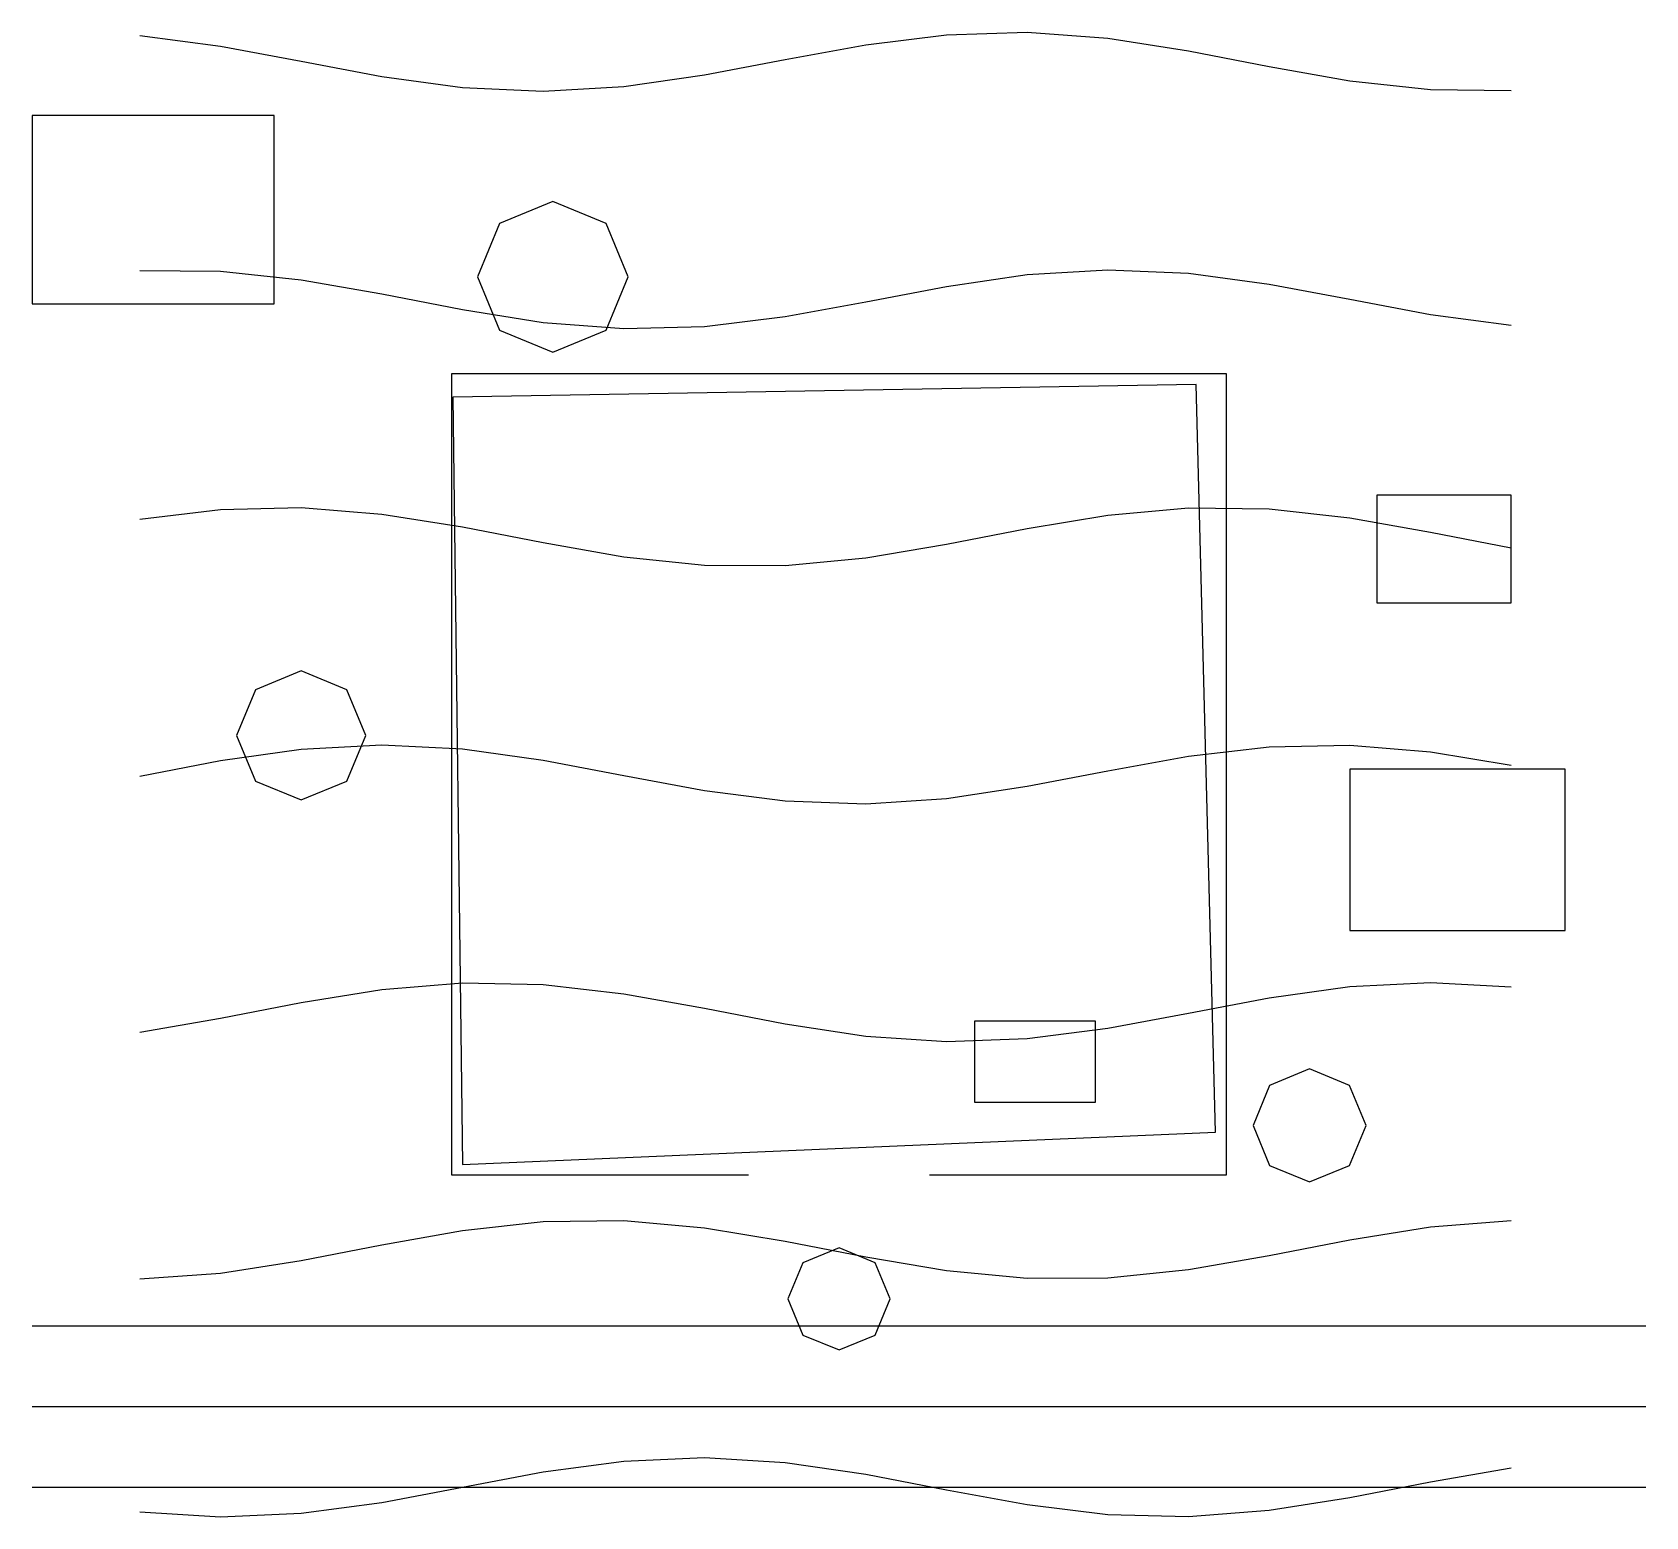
# Model space of a CAD drawing. Header units: metres. Extents: x 4512284 to 4512344, y 6178386.9 to 6178442.1.
import ezdxf

# ---------------------------------------------------------------- set-up
doc = ezdxf.new("R2010")
doc.units = ezdxf.units.M

msp = doc.modelspace()

# ---------------------------------------------------------------- linework, layer by layer
at = {"layer": 'ГОРИЗОНТАЛИ'}
for points, elevation in [([(4512288, 6178441.9782), (4512291, 6178441.5818), (4512294, 6178441.0206), (4512297, 6178440.4536), (4512300, 6178440.0413), (4512303, 6178439.9004), (4512306, 6178440.0708), (4512309, 6178440.5043), (4512312, 6178441.0781), (4512315, 6178441.6298), (4512318, 6178442.0032), (4512321, 6178442.0926), (4512324, 6178441.8727), (4512327, 6178441.4057), (4512330, 6178440.8239), (4512333, 6178440.2919), (4512336, 6178439.9604), (4512339, 6178439.9232)], 413), ([(4512288, 6178433.2389), (4512291, 6178433.213), (4512294, 6178432.8909), (4512297, 6178432.3638), (4512300, 6178431.7808), (4512303, 6178431.3071), (4512306, 6178431.0767), (4512309, 6178431.1549), (4512312, 6178431.5195), (4512315, 6178432.0674), (4512318, 6178432.6433), (4512321, 6178433.0843), (4512324, 6178433.2655), (4512327, 6178433.1357), (4512330, 6178432.7315), (4512333, 6178432.1674), (4512336, 6178431.6031), (4512339, 6178431.1983)], 412.9), ([(4512288, 6178423.9953), (4512291, 6178424.3522), (4512294, 6178424.4206), (4512297, 6178424.1813), (4512300, 6178423.7018), (4512303, 6178423.1181), (4512306, 6178422.5953), (4512309, 6178422.2814), (4512312, 6178422.2653), (4512315, 6178422.5516), (4512318, 6178423.0592), (4512321, 6178423.6444), (4512324, 6178424.1415), (4512327, 6178424.4099), (4512330, 6178424.3734), (4512333, 6178424.0425), (4512336, 6178423.5108), (4512339, 6178422.9289)], 412.8), ([(4512288, 6178414.4404), (4512291, 6178415.0122), (4512294, 6178415.439), (4512297, 6178415.6), (4512300, 6178415.4495), (4512303, 6178415.0303), (4512306, 6178414.4609), (4512309, 6178413.9026), (4512312, 6178413.5134), (4512315, 6178413.4036), (4512318, 6178413.6041), (4512321, 6178414.0582), (4512324, 6178414.6375), (4512327, 6178415.1778), (4512330, 6178415.5262), (4512333, 6178415.5841), (4512336, 6178415.3351), (4512339, 6178414.8497)], 412.7), ([(4512288, 6178404.9135), (4512291, 6178405.4313), (4512294, 6178406.0157), (4512297, 6178406.5013), (4512300, 6178406.7507), (4512303, 6178406.6931), (4512306, 6178406.345), (4512309, 6178405.8048), (4512312, 6178405.2255), (4512315, 6178404.7711), (4512318, 6178404.5703), (4512321, 6178404.6798), (4512324, 6178405.0687), (4512327, 6178405.6269), (4512330, 6178406.1964), (4512333, 6178406.6158), (4512336, 6178406.7666), (4512339, 6178406.606)], 412.6), ([(4512288, 6178395.7408), (4512291, 6178395.9611), (4512294, 6178396.4283), (4512297, 6178397.0101), (4512300, 6178397.542), (4512303, 6178397.8732), (4512306, 6178397.91), (4512309, 6178397.642), (4512312, 6178397.1451), (4512315, 6178396.5599), (4512318, 6178396.0521), (4512321, 6178395.7655), (4512324, 6178395.7812), (4512327, 6178396.0947), (4512330, 6178396.6174), (4512333, 6178397.2012), (4512336, 6178397.6808), (4512339, 6178397.9205)], 412.5), ([(4512288, 6178387.082), (4512291, 6178386.9011), (4512294, 6178387.0313), (4512297, 6178387.4358), (4512300, 6178388), (4512303, 6178388.5642), (4512306, 6178388.9687), (4512309, 6178389.0989), (4512312, 6178388.918), (4512315, 6178388.4773), (4512318, 6178387.9014), (4512321, 6178387.3534), (4512324, 6178386.9885), (4512327, 6178386.91), (4512330, 6178387.14), (4512333, 6178387.6135), (4512336, 6178388.1964), (4512339, 6178388.7237)], 412.4)]:
    msp.add_lwpolyline(points, dxfattribs=dict(at, elevation=elevation))
at = {"layer": 'ГРАНИЦА УЧАСТКА'}
msp.add_lwpolyline([(4512300, 6178400), (4512328, 6178401.2), (4512327.28, 6178429), (4512299.64, 6178428.52)], close=True, dxfattribs=at)
at = {"layer": 'ДОРОГИ ПРОЕЗДЫ'}
for points in [[(4512284, 6178394), (4512344, 6178394)], [(4512284, 6178391), (4512344, 6178391)], [(4512284, 6178388), (4512344, 6178388)]]:
    msp.add_lwpolyline(points, dxfattribs=at)
at = {"layer": 'ЗЕЛЕНЫЕ НАСАЖДЕНИЯ'}
for points in [[(4512306.16, 6178433), (4512305.3399, 6178434.9799), (4512303.36, 6178435.8), (4512301.3801, 6178434.9799), (4512300.56, 6178433), (4512301.3801, 6178431.0201), (4512303.36, 6178430.2), (4512305.3399, 6178431.0201)], [(4512296.4, 6178415.95), (4512295.6971, 6178417.6471), (4512294, 6178418.35), (4512292.3029, 6178417.6471), (4512291.6, 6178415.95), (4512292.3029, 6178414.2529), (4512294, 6178413.55), (4512295.6971, 6178414.2529)], [(4512333.6, 6178401.45), (4512332.9849, 6178402.9349), (4512331.5, 6178403.55), (4512330.0151, 6178402.9349), (4512329.4, 6178401.45), (4512330.0151, 6178399.9651), (4512331.5, 6178399.35), (4512332.9849, 6178399.9651)], [(4512315.9, 6178395), (4512315.3435, 6178396.3435), (4512314, 6178396.9), (4512312.6565, 6178396.3435), (4512312.1, 6178395), (4512312.6565, 6178393.6565), (4512314, 6178393.1), (4512315.3435, 6178393.6565)]]:
    msp.add_lwpolyline(points, close=True, dxfattribs=at)
at = {"layer": 'ОГРАЖДЕНИЯ'}
for points in [[(4512299.6, 6178429.4), (4512328.4, 6178429.4), (4512328.4, 6178399.6), (4512317.36, 6178399.6)], [(4512310.64, 6178399.6), (4512299.6, 6178399.6), (4512299.6, 6178429.4)]]:
    msp.add_lwpolyline(points, dxfattribs=at)
at = {"layer": 'СУЩЕСТВУЮЩИЕ СТРОЕНИЯ'}
for points in [[(4512284, 6178432), (4512293, 6178432), (4512293, 6178439), (4512284, 6178439)], [(4512334, 6178420.88), (4512339, 6178420.88), (4512339, 6178424.88), (4512334, 6178424.88)], [(4512333, 6178408.7), (4512341, 6178408.7), (4512341, 6178414.7), (4512333, 6178414.7)], [(4512319.04, 6178402.32), (4512323.54, 6178402.32), (4512323.54, 6178405.32), (4512319.04, 6178405.32)]]:
    msp.add_lwpolyline(points, close=True, dxfattribs=at)

doc.saveas('drawing.dxf')
